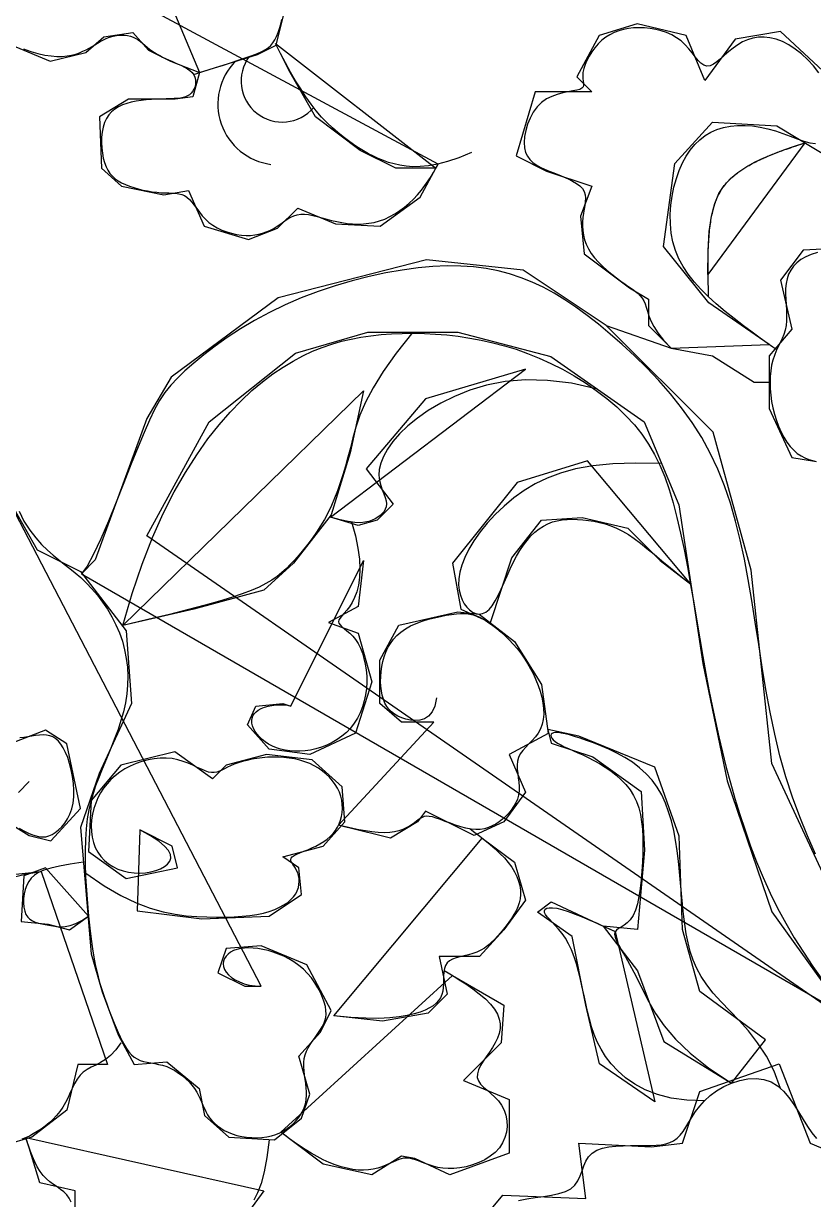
# Model space of a CAD drawing. Header units: metres. Extents: x -747 to 1683, y 3278 to 5498.
# Drawn here: x 374.3 to 532.4, y 4440.7 to 4676.1 of the extents above; entities that cross this region are included whole.
import ezdxf

# ---------------------------------------------------------------- set-up
doc = ezdxf.new("R2010")
doc.units = ezdxf.units.M
doc.layers.add('3', color=3, linetype='Continuous')

msp = doc.modelspace()

# ---------------------------------------------------------------- linework, layer by layer
at = {"layer": '3'}
for points in [[(380.3, 4735.71), (409.57, 4666.29), (421.17, 4669.86), (424.91, 4671.73), (426.97, 4680.11)], [(374.29, 4671.03), (375.78, 4670.51), (377.21, 4670.09), (378.57, 4669.78), (379.83, 4669.59), (380.99, 4669.5), (382.06, 4669.51), (383.04, 4669.6), (383.94, 4669.75), (384.77, 4669.97), (385.53, 4670.23), (386.22, 4670.52), (386.87, 4670.84), (387.47, 4671.17), (388.03, 4671.51), (388.58, 4671.84), (389.11, 4672.17), (389.64, 4672.49), (390.19, 4672.78), (390.76, 4673.05), (391.36, 4673.28), (391.99, 4673.48), (392.63, 4673.62), (393.28, 4673.73), (393.92, 4673.78), (394.56, 4673.77), (395.16, 4673.7), (395.74, 4673.57), (396.28, 4673.37), (396.78, 4673.11), (397.26, 4672.81), (397.72, 4672.46), (398.17, 4672.1), (398.62, 4671.72), (399.07, 4671.34), (399.53, 4670.97), (400.02, 4670.62), (400.52, 4670.28), (401.05, 4669.97), (401.6, 4669.66), (402.16, 4669.37), (402.75, 4669.08), (403.36, 4668.8), (403.99, 4668.52), (404.64, 4668.24), (405.3, 4667.95), (405.94, 4667.66), (406.55, 4667.35), (407.12, 4667.02), (407.62, 4666.66), (408.05, 4666.27), (408.38, 4665.84), (408.61, 4665.38), (408.73, 4664.89), (408.76, 4664.38), (408.71, 4663.88), (408.58, 4663.38), (408.39, 4662.92), (408.15, 4662.5), (407.86, 4662.13), (407.54, 4661.83), (407.17, 4661.59), (406.75, 4661.41), (406.28, 4661.27), (405.75, 4661.17), (405.14, 4661.1), (404.46, 4661.05), (403.7, 4661.02), (402.85, 4660.99), (401.92, 4660.96), (400.95, 4660.93), (399.93, 4660.88), (398.9, 4660.8), (397.87, 4660.69), (396.86, 4660.54), (395.89, 4660.35), (394.97, 4660.1), (394.11, 4659.78), (393.32, 4659.4), (392.6, 4658.95), (391.96, 4658.41), (391.39, 4657.79), (390.92, 4657.08), (390.54, 4656.26), (390.25, 4655.35), (390.06, 4654.36), (389.95, 4653.32), (389.92, 4652.25), (389.98, 4651.18), (390.1, 4650.14), (390.29, 4649.15), (390.54, 4648.24), (390.84, 4647.43), (391.21, 4646.71), (391.63, 4646.08), (392.12, 4645.52), (392.66, 4645.03), (393.28, 4644.6), (393.95, 4644.21), (394.7, 4643.86), (395.51, 4643.54), (396.38, 4643.25), (397.29, 4642.99), (398.21, 4642.76), (399.15, 4642.57), (400.07, 4642.42), (400.98, 4642.3), (401.84, 4642.23), (402.65, 4642.19), (403.4, 4642.17), (404.11, 4642.15), (404.77, 4642.11), (405.4, 4642.03), (405.98, 4641.89), (406.53, 4641.67), (407.04, 4641.33), (407.53, 4640.89), (408.01, 4640.34), (408.49, 4639.71), (408.98, 4639.03), (409.51, 4638.33), (410.09, 4637.62), (410.72, 4636.93), (411.43, 4636.28), (412.22, 4635.71), (413.09, 4635.2), (414.02, 4634.76), (414.98, 4634.4), (415.96, 4634.11), (416.95, 4633.89), (417.92, 4633.75), (418.86, 4633.68), (419.76, 4633.69), (420.61, 4633.77), (421.42, 4633.92), (422.18, 4634.12), (422.91, 4634.38), (423.6, 4634.68), (424.26, 4635.02), (424.89, 4635.39), (425.49, 4635.79), (426.07, 4636.2), (426.65, 4636.61), (427.23, 4636.99), (427.82, 4637.33), (428.44, 4637.61), (429.09, 4637.81), (429.79, 4637.92), (430.55, 4637.92), (431.35, 4637.83), (432.2, 4637.67), (433.09, 4637.45), (434.02, 4637.2), (434.99, 4636.94), (435.98, 4636.67), (437.01, 4636.43), (438.05, 4636.23), (439.1, 4636.08), (440.17, 4635.98), (441.25, 4635.95), (442.33, 4635.99), (443.41, 4636.1), (444.49, 4636.29), (445.56, 4636.58), (446.61, 4636.96), (447.64, 4637.44), (448.65, 4637.99), (449.63, 4638.63), (450.58, 4639.33), (451.49, 4640.11), (452.36, 4640.94), (453.18, 4641.82), (453.94, 4642.74), (454.65, 4643.68), (455.3, 4644.6), (455.87, 4645.48), (456.36, 4646.29), (456.77, 4646.99), (457.08, 4647.56), (457.3, 4647.96), (344.44, 4708.63)], [(408.33, 4665.91), (408.33, 4665.91), (409, 4666.11), (410.01, 4666.43), (411.29, 4666.82), (412.76, 4667.28), (414.33, 4667.78), (415.93, 4668.3), (417.48, 4668.8), (418.89, 4669.28), (420.11, 4669.7), (421.14, 4670.1), (422, 4670.47), (422.72, 4670.86), (423.32, 4671.26), (423.82, 4671.71), (424.25, 4672.22), (424.63, 4672.81), (424.98, 4673.5), (425.3, 4674.27), (425.58, 4675.1), (425.83, 4675.98), (426.03, 4676.88)], [(365.85, 4674.31), (379.68, 4668.52), (386.82, 4670.3), (390.39, 4673.42), (396.19, 4674.31), (399.31, 4670.75), (403.77, 4668.52), (409.57, 4666.29), (408.23, 4661.39), (404.66, 4660.94), (395.3, 4660.94), (389.5, 4657.38), (389.94, 4647.13), (393.96, 4643.56), (402.43, 4641.78), (407.34, 4642.67), (410.46, 4635.54), (419.38, 4632.87), (425.18, 4635.1), (429.2, 4639.11), (436.78, 4635.99), (445.7, 4635.54), (453.73, 4641.33), (456.86, 4647.13), (457.3, 4647.96)], [(537.13, 4663.92), (525.8, 4674.48), (516.74, 4672.97), (510.7, 4664.67), (506.92, 4673.72), (497.11, 4675.99), (489.55, 4673.72), (485.02, 4665.42), (488.04, 4662.41), (476.72, 4662.41), (472.94, 4649.58), (478.98, 4646.56), (488.04, 4643.55), (485.78, 4637.51), (486.53, 4629.97), (495.6, 4623.18), (499.37, 4620.91), (499.37, 4615.63), (503.9, 4611.11)], [(533.45, 4666.21), (532.41, 4667.59), (531.26, 4668.85), (530.04, 4669.99), (528.76, 4670.98), (527.47, 4671.81), (526.18, 4672.47), (524.92, 4672.94), (523.7, 4673.23), (522.52, 4673.36), (521.38, 4673.33), (520.28, 4673.15), (519.22, 4672.84), (518.21, 4672.4), (517.24, 4671.84), (516.32, 4671.18), (515.45, 4670.46), (514.62, 4669.73), (513.83, 4669.04), (513.08, 4668.43), (512.38, 4667.95), (511.71, 4667.64), (511.08, 4667.56), (510.48, 4667.74), (509.9, 4668.14), (509.32, 4668.71), (508.73, 4669.42), (508.11, 4670.2), (507.45, 4671.03), (506.72, 4671.84), (505.92, 4672.59), (505.02, 4673.25), (504.05, 4673.8), (503.02, 4674.26), (501.94, 4674.62), (500.83, 4674.89), (499.7, 4675.08), (498.58, 4675.2), (497.48, 4675.23), (496.42, 4675.2), (495.39, 4675.09), (494.39, 4674.9), (493.44, 4674.63), (492.53, 4674.29), (491.66, 4673.85), (490.84, 4673.33), (490.06, 4672.72), (489.33, 4672.01), (488.65, 4671.24), (488.04, 4670.41), (487.51, 4669.56), (487.06, 4668.7), (486.7, 4667.86), (486.43, 4667.05), (486.28, 4666.3), (486.24, 4665.64), (486.27, 4665.05), (486.34, 4664.53), (486.39, 4664.09), (486.39, 4663.71), (486.3, 4663.39), (486.07, 4663.12), (485.65, 4662.91), (485.03, 4662.74), (484.22, 4662.59), (483.28, 4662.42), (482.24, 4662.2), (481.15, 4661.91), (480.04, 4661.51), (478.97, 4660.98), (477.98, 4660.27), (477.09, 4659.38), (476.33, 4658.32), (475.69, 4657.16), (475.19, 4655.93), (474.82, 4654.68), (474.59, 4653.44), (474.51, 4652.28), (474.58, 4651.22), (474.79, 4650.3), (475.15, 4649.52), (475.63, 4648.85), (476.23, 4648.28), (476.93, 4647.78), (477.71, 4647.34), (478.57, 4646.95), (479.49, 4646.56), (480.45, 4646.19), (481.43, 4645.8), (482.4, 4645.41), (483.34, 4644.99), (484.21, 4644.56), (484.99, 4644.09), (485.65, 4643.59), (486.16, 4643.04), (486.5, 4642.46), (486.69, 4641.82), (486.76, 4641.15), (486.74, 4640.44), (486.65, 4639.69), (486.53, 4638.91), (486.4, 4638.1), (486.28, 4637.26), (486.21, 4636.4), (486.2, 4635.52), (486.26, 4634.63), (486.39, 4633.72), (486.62, 4632.81), (486.94, 4631.9), (487.37, 4630.99), (487.92, 4630.09), (488.59, 4629.2), (489.37, 4628.34), (490.22, 4627.49), (491.13, 4626.68), (492.06, 4625.92), (492.98, 4625.2), (493.88, 4624.53), (494.72, 4623.93), (495.48, 4623.4), (496.16, 4622.92), (496.76, 4622.46), (497.3, 4622.02), (497.76, 4621.57), (498.15, 4621.09), (498.48, 4620.57), (498.74, 4619.97), (498.96, 4619.29), (499.18, 4618.51), (499.46, 4617.61), (499.86, 4616.6), (500.44, 4615.45), (501.27, 4614.16), (502.41, 4612.72), (503.9, 4611.11), (523.54, 4611.86), (511.45, 4620.16), (502.39, 4631.48), (504.66, 4648.07), (512.21, 4656.37), (525.05, 4655.62), (536.38, 4648.83)], [(463.99, 4650.25), (463.99, 4650.25), (461.46, 4649.22), (459.19, 4648.45), (457.16, 4647.92), (455.34, 4647.59), (453.71, 4647.44), (452.23, 4647.43), (450.89, 4647.53), (449.64, 4647.72), (448.48, 4647.97), (447.38, 4648.28), (446.33, 4648.64), (445.32, 4649.05), (444.34, 4649.51), (443.36, 4650.03), (442.38, 4650.6), (441.39, 4651.21), (440.37, 4651.88), (439.34, 4652.6), (438.28, 4653.39), (437.21, 4654.25), (436.13, 4655.2), (435.06, 4656.23), (433.98, 4657.36), (432.92, 4658.6), (431.86, 4659.95), (430.82, 4661.41), (429.79, 4662.98), (428.77, 4664.63), (427.76, 4666.38), (426.75, 4668.21), (425.74, 4670.11), (424.74, 4672.08), (456.86, 4647.13), (448.83, 4647.13), (441.69, 4650.69), (432.77, 4657.38), (427.41, 4666.74), (424.74, 4672.08)], [(525.08, 4610.8), (525.08, 4610.8), (524.3, 4611.34), (523.17, 4612.12), (521.76, 4613.12), (520.14, 4614.3), (518.38, 4615.61), (516.55, 4617.02), (514.72, 4618.48), (512.96, 4619.97), (511.34, 4621.45), (509.86, 4622.92), (508.52, 4624.4), (507.35, 4625.91), (506.33, 4627.44), (505.48, 4629.02), (504.79, 4630.65), (504.28, 4632.36), (503.94, 4634.14), (503.77, 4635.98), (503.75, 4637.84), (503.87, 4639.71), (504.12, 4641.56), (504.49, 4643.35), (504.97, 4645.07), (505.54, 4646.69), (506.19, 4648.18), (506.93, 4649.54), (507.75, 4650.77), (508.65, 4651.86), (509.64, 4652.82), (510.71, 4653.64), (511.86, 4654.32), (513.09, 4654.86), (514.4, 4655.26), (515.79, 4655.53), (517.23, 4655.67), (518.71, 4655.68), (520.22, 4655.58), (521.75, 4655.36), (523.28, 4655.04), (524.8, 4654.61), (526.29, 4654.1), (527.75, 4653.55), (529.14, 4653.02), (530.46, 4652.55), (531.68, 4652.21), (532.8, 4652.05)], [(511.42, 4621.38), (511.42, 4621.38), (511.37, 4622.96), (511.34, 4624.36), (511.32, 4625.61), (511.31, 4626.7), (511.31, 4627.68), (511.31, 4628.55), (511.33, 4629.33), (511.34, 4630.04), (511.36, 4630.7), (511.38, 4631.31), (511.41, 4631.89), (511.44, 4632.42), (511.47, 4632.93), (511.51, 4633.41), (511.54, 4633.87), (511.59, 4634.31), (511.63, 4634.74), (511.68, 4635.16), (511.73, 4635.57), (511.78, 4635.97), (511.84, 4636.36), (511.9, 4636.73), (511.96, 4637.1), (512.03, 4637.46), (512.1, 4637.8), (512.17, 4638.14), (512.25, 4638.47), (512.33, 4638.79), (512.41, 4639.1), (512.5, 4639.4), (512.59, 4639.69), (512.68, 4639.98), (512.78, 4640.26), (512.88, 4640.53), (512.98, 4640.79), (513.08, 4641.05), (513.19, 4641.3), (513.3, 4641.54), (513.41, 4641.77), (513.53, 4642), (513.65, 4642.23), (513.78, 4642.45), (513.9, 4642.66), (514.03, 4642.87), (514.17, 4643.07), (514.3, 4643.27), (514.44, 4643.46), (514.58, 4643.65), (514.73, 4643.83), (514.88, 4644.01), (515.03, 4644.19), (515.18, 4644.37), (515.34, 4644.54), (515.5, 4644.7), (515.66, 4644.87), (515.83, 4645.03), (516, 4645.19), (516.17, 4645.35), (516.35, 4645.5), (516.52, 4645.65), (516.7, 4645.8), (516.89, 4645.95), (517.07, 4646.1), (517.26, 4646.24), (517.46, 4646.38), (517.65, 4646.52), (517.85, 4646.66), (518.05, 4646.8), (518.25, 4646.93), (518.45, 4647.06), (518.66, 4647.2), (518.87, 4647.33), (519.08, 4647.45), (519.29, 4647.58), (519.51, 4647.7), (519.73, 4647.83), (519.95, 4647.95), (520.17, 4648.07), (520.39, 4648.19), (520.62, 4648.3), (520.85, 4648.42), (521.08, 4648.53), (521.31, 4648.65), (521.54, 4648.76), (521.78, 4648.87), (522.01, 4648.98), (522.25, 4649.09), (522.49, 4649.19), (522.73, 4649.3), (522.98, 4649.4), (523.22, 4649.51), (523.47, 4649.61), (523.71, 4649.71), (523.96, 4649.81), (524.21, 4649.91), (524.46, 4650.01), (524.71, 4650.11), (524.97, 4650.21), (525.23, 4650.31), (525.5, 4650.41), (525.77, 4650.51), (526.06, 4650.62), (526.36, 4650.73), (526.68, 4650.84), (527.01, 4650.96), (527.38, 4651.09), (527.78, 4651.23), (528.22, 4651.38), (528.73, 4651.55), (529.31, 4651.75), (529.97, 4651.97), (530.71, 4652.22), (511.28, 4625.86), (511.31, 4630.57), (511.55, 4634.44), (512, 4637.56), (512.65, 4640.06), (513.5, 4642.07), (514.55, 4643.69), (515.8, 4645.06), (517.24, 4646.26), (518.84, 4647.34), (520.6, 4648.32), (522.48, 4649.21), (524.45, 4650.02), (526.5, 4650.78), (528.59, 4651.51), (530.71, 4652.22)], [(544.68, 4631.48), (530.33, 4630.72), (525.8, 4624.69), (528.07, 4614.88), (523.54, 4609.6), (523.54, 4599.04), (528.07, 4589.23), (532.6, 4588.48)], [(533.22, 4630.23), (531.97, 4629.84), (530.87, 4629.38), (529.91, 4628.83), (529.09, 4628.21), (528.41, 4627.52), (527.86, 4626.75), (527.44, 4625.92), (527.13, 4625.02), (526.94, 4624.06), (526.84, 4623.04), (526.83, 4621.98), (526.87, 4620.9), (526.94, 4619.8), (527, 4618.71), (527.04, 4617.64), (527.03, 4616.61), (526.94, 4615.63), (526.74, 4614.72), (526.47, 4613.86), (526.13, 4613.04), (525.76, 4612.22), (525.36, 4611.4), (524.97, 4610.56), (524.61, 4609.67), (524.29, 4608.72), (524.04, 4607.69), (523.87, 4606.59), (523.76, 4605.43), (523.73, 4604.22), (523.76, 4602.98), (523.87, 4601.72), (524.04, 4600.44), (524.29, 4599.16), (524.61, 4597.9), (524.99, 4596.66), (525.44, 4595.47), (525.94, 4594.33), (526.5, 4593.27), (527.11, 4592.29), (527.76, 4591.42), (528.45, 4590.68), (529.17, 4590.06), (529.92, 4589.56), (530.68, 4589.16), (531.45, 4588.85), (532.22, 4588.62), (532.97, 4588.44)], [(537.91, 4498.32), (524.09, 4528), (519.95, 4566.66), (512.35, 4594.27), (490.93, 4615.67), (474.34, 4626.71), (455, 4628.78), (425.29, 4621.19), (403.87, 4605.31), (399.03, 4597.03), (388.67, 4568.73), (385.9, 4565.97)], [(532.81, 4509.87), (531.2, 4513.52), (529.67, 4517.31), (528.23, 4521.24), (526.9, 4525.3), (525.7, 4529.5), (524.65, 4533.83), (523.73, 4538.27), (522.9, 4542.77), (522.15, 4547.29), (521.45, 4551.79), (520.77, 4556.24), (520.08, 4560.6), (519.37, 4564.82), (518.61, 4568.87), (517.77, 4572.77), (516.83, 4576.51), (515.79, 4580.1), (514.6, 4583.57), (513.27, 4586.9), (511.75, 4590.12), (510.04, 4593.23), (508.13, 4596.25), (506.03, 4599.15), (503.79, 4601.95), (501.45, 4604.62), (499.03, 4607.17), (496.59, 4609.57), (494.14, 4611.83), (491.73, 4613.94), (489.39, 4615.89), (487.11, 4617.68), (484.88, 4619.31), (482.68, 4620.79), (480.49, 4622.11), (478.31, 4623.29), (476.11, 4624.32), (473.88, 4625.21), (471.61, 4625.96), (469.29, 4626.57), (466.89, 4627.04), (464.4, 4627.36), (461.81, 4627.53), (459.1, 4627.56), (456.26, 4627.44), (453.27, 4627.17), (450.13, 4626.75), (446.86, 4626.18), (443.51, 4625.47), (440.1, 4624.61), (436.67, 4623.61), (433.27, 4622.48), (429.92, 4621.21), (426.67, 4619.81), (423.54, 4618.28), (420.56, 4616.66), (417.74, 4614.96), (415.1, 4613.24), (412.65, 4611.5), (410.41, 4609.79), (408.4, 4608.14), (406.63, 4606.58), (405.11, 4605.11), (403.8, 4603.69), (402.63, 4602.22), (401.57, 4600.62), (400.55, 4598.81), (399.53, 4596.72), (398.45, 4594.25), (397.25, 4591.34), (395.9, 4587.93), (394.43, 4584.19), (392.89, 4580.32), (391.34, 4576.52), (389.81, 4572.98), (388.36, 4569.91), (387.04, 4567.5), (385.9, 4565.97), (584.2, 4451.39)], [(490.93, 4615.67), (503.9, 4611.11), (512.21, 4609.6), (520.52, 4604.32), (523.73, 4604.32)], [(452.23, 4614.29), (452.23, 4614.29), (448.92, 4610.14), (446.31, 4606.46), (444.29, 4603.19), (442.77, 4600.28), (441.66, 4597.68), (440.84, 4595.33), (440.23, 4593.19), (439.73, 4591.19), (439.24, 4589.3), (438.75, 4587.5), (438.24, 4585.79), (437.72, 4584.15), (437.17, 4582.57), (436.58, 4581.07), (435.95, 4579.61), (435.27, 4578.21), (434.54, 4576.85), (433.75, 4575.53), (432.93, 4574.27), (432.08, 4573.05), (431.21, 4571.89), (430.34, 4570.79), (429.47, 4569.75), (428.62, 4568.77), (427.78, 4567.86), (426.94, 4567.01), (426.05, 4566.21), (425.1, 4565.44), (424.04, 4564.71), (422.84, 4564), (421.47, 4563.31), (419.89, 4562.62), (418.08, 4561.92), (415.97, 4561.21), (413.52, 4560.46), (410.67, 4559.65), (407.37, 4558.78), (403.56, 4557.83), (399.19, 4556.78), (394.19, 4555.61), (442.38, 4602.56), (439.68, 4590.16), (435.9, 4577.76), (428.35, 4568.05), (422.41, 4562.66), (408.38, 4558.89), (394.19, 4555.61)], [(394.19, 4555.61), (394.19, 4555.61), (396.07, 4562.04), (398.06, 4567.89), (400.13, 4573.21), (402.28, 4578.01), (404.49, 4582.35), (406.73, 4586.26), (408.98, 4589.78), (411.24, 4592.95), (413.47, 4595.79), (415.68, 4598.33), (417.87, 4600.6), (420.02, 4602.62), (422.14, 4604.4), (424.23, 4605.96), (426.27, 4607.33), (428.28, 4608.53), (430.25, 4609.58), (432.18, 4610.49), (434.1, 4611.27), (436.01, 4611.93), (437.93, 4612.48), (439.86, 4612.93), (441.82, 4613.3), (443.83, 4613.6), (445.88, 4613.82), (447.99, 4613.98), (450.13, 4614.07), (452.32, 4614.1), (454.54, 4614.05), (456.78, 4613.94), (459.05, 4613.75), (461.33, 4613.48), (463.63, 4613.14), (465.93, 4612.72), (468.24, 4612.2), (470.56, 4611.6), (472.88, 4610.89), (475.21, 4610.07), (477.54, 4609.13), (479.87, 4608.07), (482.2, 4606.89), (484.51, 4605.58), (486.76, 4604.17), (488.95, 4602.65), (491.05, 4601.04), (493.04, 4599.35), (494.88, 4597.59), (496.57, 4595.76), (498.08, 4593.88), (499.42, 4591.92), (500.62, 4589.85), (501.69, 4587.67), (502.66, 4585.34), (503.53, 4582.84), (504.34, 4580.15), (505.09, 4577.24), (505.81, 4574.11), (506.5, 4570.79), (507.17, 4567.32), (507.81, 4563.75), (508.44, 4560.13), (509.06, 4556.5), (509.67, 4552.91), (510.27, 4549.4), (510.88, 4546.01), (511.49, 4542.73), (512.12, 4539.53), (512.78, 4536.4), (513.47, 4533.31), (514.19, 4530.25), (514.97, 4527.18), (515.8, 4524.09), (516.7, 4520.97), (517.67, 4517.81), (518.71, 4514.64), (519.83, 4511.47), (521.04, 4508.3), (522.34, 4505.17), (523.74, 4502.06), (525.24, 4499.01), (526.85, 4496.03), (528.56, 4493.1), (530.38, 4490.22), (532.28, 4487.38), (534.28, 4484.58)], [(599.41, 4434.82), (399.03, 4573.56), (411.47, 4596.34), (428.74, 4610.14), (443.25, 4614.29), (461.22, 4614.29), (479.87, 4609.45), (498.53, 4596.34), (505.44, 4579.77), (510.27, 4548.02), (515.11, 4524.55), (524.09, 4498.32), (539.98, 4476.24)], [(489.2, 4602.9), (489.2, 4602.9), (483.99, 4604.08), (479.18, 4604.67), (474.76, 4604.76), (470.7, 4604.42), (467, 4603.71), (463.62, 4602.7), (460.57, 4601.47), (457.81, 4600.09), (455.33, 4598.62), (453.14, 4597.1), (451.23, 4595.54), (449.59, 4593.97), (448.23, 4592.42), (447.15, 4590.91), (446.34, 4589.46), (445.8, 4588.09), (445.52, 4586.83), (445.46, 4585.68), (445.57, 4584.62), (445.8, 4583.65), (446.09, 4582.76), (446.41, 4581.95), (446.68, 4581.22), (446.88, 4580.55), (446.95, 4579.93), (446.89, 4579.38), (446.73, 4578.87), (446.47, 4578.41), (446.12, 4577.99), (445.69, 4577.61), (445.21, 4577.27), (444.67, 4576.95), (444.09, 4576.66), (443.43, 4576.43), (442.66, 4576.26), (441.74, 4576.18), (440.62, 4576.23), (439.28, 4576.41), (437.67, 4576.76), (435.76, 4577.29), (474.76, 4606.88), (454.79, 4600.94), (442.92, 4586.93), (448.32, 4579.92), (445.08, 4576.68), (441.3, 4575.6), (435.76, 4577.29)], [(501.98, 4588.06), (501.98, 4588.06), (496.78, 4588.12), (492.24, 4587.94), (488.27, 4587.54), (484.81, 4586.93), (481.78, 4586.12), (479.1, 4585.12), (476.69, 4583.95), (474.49, 4582.61), (472.43, 4581.13), (470.51, 4579.52), (468.74, 4577.83), (467.14, 4576.09), (465.71, 4574.32), (464.47, 4572.57), (463.44, 4570.86), (462.62, 4569.22), (462.02, 4567.69), (461.63, 4566.27), (461.43, 4564.96), (461.39, 4563.75), (461.51, 4562.65), (461.75, 4561.65), (462.09, 4560.76), (462.53, 4559.97), (463.03, 4559.28), (463.59, 4558.71), (464.2, 4558.28), (464.83, 4558), (465.49, 4557.9), (466.16, 4557.98), (466.83, 4558.28), (467.48, 4558.8), (468.11, 4559.55), (468.72, 4560.51), (469.31, 4561.63), (469.91, 4562.88), (470.5, 4564.2), (471.09, 4565.56), (471.71, 4566.92), (472.33, 4568.23), (472.99, 4569.47), (473.67, 4570.62), (474.38, 4571.68), (475.11, 4572.65), (475.88, 4573.52), (476.67, 4574.29), (477.5, 4574.95), (478.36, 4575.51), (479.25, 4575.97), (480.18, 4576.32), (481.13, 4576.57), (482.12, 4576.75), (483.12, 4576.85), (484.15, 4576.88), (485.21, 4576.85), (486.28, 4576.77), (487.37, 4576.65), (488.47, 4576.47), (489.59, 4576.24), (490.72, 4575.93), (491.86, 4575.54), (493.02, 4575.07), (494.19, 4574.49), (495.36, 4573.81), (496.55, 4573), (497.78, 4572.08), (499.09, 4571.04), (500.5, 4569.87), (502.05, 4568.58), (503.77, 4567.15), (505.69, 4565.59), (507.86, 4563.9), (487.18, 4588.54), (473.14, 4584.23), (460.19, 4568.05), (461.81, 4558.89), (467.75, 4556.19), (472.06, 4569.13), (478, 4576.68), (486.1, 4577.22), (495.27, 4575.06), (501.75, 4568.59), (507.86, 4563.9)], [(373.43, 4578.52), (374.42, 4576.47), (375.56, 4574.68), (376.76, 4573.13), (377.94, 4571.8), (379.1, 4570.66), (380.24, 4569.65), (381.36, 4568.73), (382.48, 4567.87), (383.58, 4567.02), (384.69, 4566.14), (385.8, 4565.18), (386.91, 4564.11), (388.02, 4562.93), (389.1, 4561.66), (390.14, 4560.29), (391.12, 4558.85), (392.02, 4557.33), (392.83, 4555.75), (393.53, 4554.13), (394.11, 4552.45), (394.56, 4550.75), (394.89, 4549.01), (395.1, 4547.25), (395.18, 4545.47), (395.14, 4543.69), (394.98, 4541.9), (394.7, 4540.11), (394.31, 4538.33), (393.82, 4536.56), (393.25, 4534.81), (392.62, 4533.09), (391.96, 4531.39), (391.28, 4529.73), (390.59, 4528.11), (389.94, 4526.54), (389.32, 4525.01), (388.75, 4523.49), (388.23, 4521.96), (387.78, 4520.37), (387.39, 4518.69), (387.08, 4516.9), (386.84, 4514.94), (386.7, 4512.79), (386.64, 4510.43), (386.67, 4507.9), (386.76, 4505.28), (386.91, 4502.61), (387.11, 4499.97), (387.34, 4497.42), (387.6, 4495.02), (387.87, 4492.84), (388.14, 4490.92), (388.41, 4489.23), (388.69, 4487.76), (388.97, 4486.45), (389.26, 4485.27), (389.56, 4484.18), (389.88, 4483.15), (390.21, 4482.15), (390.55, 4481.13), (390.91, 4480.1), (391.28, 4479.07), (391.67, 4478.05), (392.06, 4477.03), (392.46, 4476.04), (392.86, 4475.08), (393.26, 4474.15), (393.67, 4473.26), (394.08, 4472.42), (394.51, 4471.64), (394.95, 4470.92), (395.42, 4470.28), (395.92, 4469.71), (396.46, 4469.23), (397.04, 4468.85), (397.67, 4468.55), (398.35, 4468.34), (399.06, 4468.18), (399.81, 4468.05), (400.58, 4467.92), (401.37, 4467.77), (402.17, 4467.58), (402.98, 4467.32), (403.79, 4466.97), (404.58, 4466.54), (405.36, 4466.04), (406.11, 4465.49), (406.81, 4464.88), (407.46, 4464.25), (408.04, 4463.59), (408.56, 4462.91), (408.99, 4462.24), (409.36, 4461.57), (409.67, 4460.9), (409.96, 4460.24), (410.24, 4459.59), (410.52, 4458.95), (410.82, 4458.32), (411.17, 4457.7), (411.57, 4457.1), (412.03, 4456.53), (412.55, 4455.98), (413.13, 4455.47), (413.78, 4454.99), (414.49, 4454.56), (415.27, 4454.17), (416.11, 4453.84), (417.02, 4453.56), (417.98, 4453.35), (418.98, 4453.2), (419.99, 4453.12), (421.01, 4453.1), (422.02, 4453.16), (423, 4453.28), (423.94, 4453.48), (424.82, 4453.75), (425.64, 4454.09), (426.41, 4454.49), (427.11, 4454.94), (427.76, 4455.43), (428.34, 4455.96), (428.87, 4456.51), (429.34, 4457.07), (429.75, 4457.65), (430.1, 4458.24), (430.39, 4458.85), (430.62, 4459.48), (430.79, 4460.13), (430.9, 4460.81), (430.96, 4461.53), (430.96, 4462.29), (430.9, 4463.08), (430.8, 4463.91), (430.68, 4464.75), (430.56, 4465.61), (430.47, 4466.47), (430.41, 4467.31), (430.42, 4468.14), (430.51, 4468.94), (430.69, 4469.69), (430.96, 4470.41), (431.29, 4471.09), (431.68, 4471.74), (432.09, 4472.37), (432.53, 4472.98), (432.97, 4473.57), (433.38, 4474.15), (433.77, 4474.72), (434.11, 4475.29), (434.4, 4475.88), (434.63, 4476.48), (434.79, 4477.13), (434.86, 4477.81), (434.85, 4478.55), (434.73, 4479.36), (434.51, 4480.24), (434.18, 4481.17), (433.76, 4482.14), (433.24, 4483.12), (432.63, 4484.1), (431.94, 4485.06), (431.17, 4485.97), (430.33, 4486.82), (429.42, 4487.58), (428.45, 4488.27), (427.45, 4488.87), (426.41, 4489.4), (425.36, 4489.85), (424.3, 4490.23), (423.26, 4490.54), (422.23, 4490.77), (421.24, 4490.94), (420.28, 4491.04), (419.37, 4491.08), (418.52, 4491.04), (417.72, 4490.94), (416.99, 4490.77), (416.33, 4490.54), (415.75, 4490.23), (415.26, 4489.86), (414.85, 4489.44), (414.55, 4488.96), (414.36, 4488.45), (414.28, 4487.91), (414.34, 4487.36), (414.52, 4486.79), (414.85, 4486.23), (415.33, 4485.69), (415.95, 4485.17), (416.69, 4484.69), (417.55, 4484.26), (418.51, 4483.91), (419.56, 4483.64), (420.68, 4483.46), (421.87, 4483.4), (370.06, 4583.15), (377.07, 4570.75), (385.71, 4566.44), (394.88, 4554.57), (395.96, 4540.02), (389.49, 4526), (385.71, 4515.21), (387.87, 4489.87), (390.03, 4482.32), (393.26, 4473.7), (396.5, 4467.77), (402.98, 4468.31), (409.46, 4462.91), (410.54, 4457.52), (415.39, 4453.21), (424.57, 4452.67), (429.97, 4456.98), (431.59, 4461.84), (429.43, 4469.38), (433.74, 4474.24), (435.9, 4478.55), (431.05, 4487.72), (421.87, 4491.49), (414.85, 4490.95), (413.23, 4486.1), (418.63, 4483.4), (421.87, 4483.4)], [(439.95, 4576.32), (439.95, 4576.32), (440.73, 4573.57), (441.25, 4571.09), (441.55, 4568.88), (441.65, 4566.91), (441.58, 4565.18), (441.35, 4563.65), (441.01, 4562.33), (440.58, 4561.18), (440.08, 4560.2), (439.54, 4559.36), (439, 4558.65), (438.49, 4558.05), (438.03, 4557.54), (437.67, 4557.1), (437.43, 4556.72), (437.34, 4556.37), (437.43, 4556.04), (437.67, 4555.71), (438.04, 4555.36), (438.51, 4554.98), (439.05, 4554.55), (439.62, 4554.05), (440.2, 4553.46), (440.76, 4552.78), (441.27, 4551.98), (441.73, 4551.08), (442.13, 4550.08), (442.46, 4549.01), (442.72, 4547.88), (442.9, 4546.7), (443, 4545.48), (443.01, 4544.24), (442.93, 4542.99), (442.76, 4541.75), (442.49, 4540.52), (442.13, 4539.32), (441.68, 4538.16), (441.14, 4537.06), (440.5, 4536.03), (439.77, 4535.07), (438.95, 4534.21), (438.05, 4533.44), (437.09, 4532.76), (436.07, 4532.17), (435.02, 4531.66), (433.94, 4531.25), (432.85, 4530.92), (431.76, 4530.67), (430.69, 4530.51), (429.65, 4530.43), (428.63, 4530.43), (427.64, 4530.5), (426.69, 4530.65), (425.78, 4530.86), (424.92, 4531.14), (424.12, 4531.48), (423.37, 4531.88), (422.69, 4532.33), (422.08, 4532.81), (421.53, 4533.33), (421.07, 4533.87), (420.68, 4534.42), (420.38, 4534.98), (420.16, 4535.52), (420.04, 4536.05), (420.01, 4536.56), (420.08, 4537.05), (420.24, 4537.51), (420.5, 4537.93), (420.86, 4538.32), (421.31, 4538.67), (421.87, 4538.98), (422.52, 4539.25), (423.25, 4539.46), (424.03, 4539.62), (424.84, 4539.72), (425.64, 4539.76), (426.42, 4539.74), (427.15, 4539.64), (427.81, 4539.48), (442.38, 4568.59), (441.3, 4559.43), (435.36, 4556.19), (441.3, 4554.04), (444, 4544.33), (440.76, 4534.09), (431.59, 4529.77), (423.49, 4530.85), (419.17, 4535.7), (420.79, 4539.48), (426.19, 4540.02), (427.81, 4539.48)], [(456.95, 4541.1), (456.95, 4541.1), (456.63, 4539.49), (456.1, 4538.3), (455.4, 4537.46), (454.57, 4536.93), (453.66, 4536.65), (452.7, 4536.58), (451.75, 4536.67), (450.84, 4536.87), (450, 4537.14), (449.25, 4537.46), (448.57, 4537.85), (447.98, 4538.31), (447.46, 4538.83), (447.02, 4539.42), (446.64, 4540.09), (446.34, 4540.83), (446.1, 4541.64), (445.93, 4542.51), (445.83, 4543.44), (445.79, 4544.4), (445.81, 4545.39), (445.89, 4546.39), (446.04, 4547.39), (446.25, 4548.37), (446.51, 4549.34), (446.85, 4550.27), (447.26, 4551.17), (447.75, 4552.03), (448.34, 4552.84), (449.03, 4553.59), (449.83, 4554.29), (450.75, 4554.93), (451.78, 4555.51), (452.91, 4556.02), (454.11, 4556.46), (455.34, 4556.85), (456.58, 4557.17), (457.78, 4557.44), (458.93, 4557.66), (459.99, 4557.82), (460.94, 4557.94), (461.8, 4558), (462.57, 4558.01), (463.28, 4557.95), (463.96, 4557.83), (464.62, 4557.65), (465.28, 4557.39), (465.97, 4557.06), (466.7, 4556.65), (467.47, 4556.17), (468.26, 4555.61), (469.07, 4554.99), (469.89, 4554.3), (470.71, 4553.55), (471.52, 4552.75), (472.32, 4551.89), (473.09, 4550.99), (473.82, 4550.04), (474.52, 4549.04), (475.18, 4548.01), (475.8, 4546.95), (476.36, 4545.86), (476.87, 4544.74), (477.32, 4543.59), (477.71, 4542.43), (478.02, 4541.27), (478.25, 4540.11), (478.39, 4538.97), (478.42, 4537.87), (478.34, 4536.82), (478.14, 4535.83), (477.8, 4534.91), (477.33, 4534.07), (476.76, 4533.31), (476.12, 4532.6), (475.46, 4531.92), (474.82, 4531.26), (474.23, 4530.6), (473.73, 4529.93), (473.36, 4529.21), (473.16, 4528.46), (473.09, 4527.65), (473.12, 4526.82), (473.22, 4525.96), (473.34, 4525.09), (473.45, 4524.22), (473.52, 4523.35), (473.5, 4522.49), (473.38, 4521.66), (473.15, 4520.86), (472.82, 4520.09), (472.41, 4519.36), (471.93, 4518.66), (471.39, 4518.01), (470.8, 4517.4), (470.18, 4516.83), (469.52, 4516.32), (468.84, 4515.87), (468.12, 4515.48), (467.36, 4515.17), (466.57, 4514.94), (465.72, 4514.81), (464.83, 4514.78), (463.88, 4514.86), (462.87, 4515.04), (461.84, 4515.32), (460.78, 4515.66), (459.74, 4516.03), (458.73, 4516.41), (457.78, 4516.76), (456.91, 4517.06), (456.14, 4517.28), (455.49, 4517.4), (454.95, 4517.42), (454.48, 4517.35), (454.07, 4517.2), (453.7, 4517), (453.33, 4516.74), (452.96, 4516.44), (452.54, 4516.11), (452.08, 4515.77), (451.54, 4515.43), (450.93, 4515.09), (450.24, 4514.79), (449.46, 4514.53), (448.59, 4514.32), (447.61, 4514.18), (446.52, 4514.14), (445.32, 4514.18), (444.05, 4514.31), (442.75, 4514.5), (441.46, 4514.73), (440.24, 4514.98), (439.12, 4515.23), (438.15, 4515.46), (437.38, 4515.65), (456.41, 4536.24), (449.94, 4536.24), (445.62, 4540.02), (445.62, 4548.64), (449.4, 4555.65), (461.27, 4558.35), (465.49, 4557.9), (472.6, 4552.42), (478, 4543.79), (479.32, 4533.97), (471.52, 4529.77), (474.76, 4522.22), (470.45, 4516.29), (464.51, 4513.6), (454.79, 4518.45), (453.17, 4516.29), (447.78, 4513.06), (439.14, 4515.21), (437.38, 4515.65)], [(368.44, 4517.91), (375.45, 4513.6), (379.77, 4512.52), (385.71, 4518.99), (383.01, 4531.93), (378.69, 4534.63), (371.68, 4531.93)], [(373.47, 4515.02), (374.42, 4514.5), (375.3, 4514.07), (376.1, 4513.73), (376.83, 4513.48), (377.52, 4513.33), (378.16, 4513.28), (378.79, 4513.33), (379.41, 4513.5), (380.04, 4513.78), (380.69, 4514.17), (381.35, 4514.68), (381.99, 4515.31), (382.59, 4516.05), (383.14, 4516.89), (383.62, 4517.85), (384, 4518.91), (384.27, 4520.07), (384.41, 4521.33), (384.42, 4522.65), (384.33, 4524.01), (384.15, 4525.38), (383.88, 4526.72), (383.55, 4527.99), (383.16, 4529.17), (382.74, 4530.22), (382.29, 4531.12), (381.81, 4531.87), (381.3, 4532.48), (380.76, 4532.95), (380.19, 4533.3), (379.58, 4533.55), (378.93, 4533.68), (378.24, 4533.73), (377.51, 4533.69), (376.75, 4533.59), (375.97, 4533.46), (375.17, 4533.32), (374.37, 4533.2), (373.57, 4533.12)], [(525.83, 4462.95), (525.83, 4462.95), (524.53, 4466.38), (522.98, 4469.4), (521.24, 4472.07), (519.4, 4474.45), (517.51, 4476.57), (515.66, 4478.5), (513.92, 4480.3), (512.36, 4482.01), (511.04, 4483.67), (509.94, 4485.33), (509.04, 4486.98), (508.32, 4488.65), (507.75, 4490.35), (507.3, 4492.1), (506.94, 4493.91), (506.66, 4495.81), (506.42, 4497.8), (506.21, 4499.86), (506.02, 4501.97), (505.82, 4504.12), (505.62, 4506.28), (505.4, 4508.43), (505.13, 4510.54), (504.82, 4512.61), (504.44, 4514.6), (503.98, 4516.5), (503.43, 4518.32), (502.79, 4520.05), (502.03, 4521.69), (501.14, 4523.22), (500.12, 4524.64), (498.94, 4525.95), (497.62, 4527.14), (496.17, 4528.22), (494.63, 4529.19), (493.04, 4530.06), (491.45, 4530.84), (489.88, 4531.52), (488.37, 4532.11), (486.97, 4532.62), (485.7, 4533.06), (484.57, 4533.42), (483.56, 4533.71), (482.69, 4533.93), (481.94, 4534.08), (481.32, 4534.16), (480.8, 4534.17), (480.4, 4534.12), (480.11, 4534), (479.93, 4533.83), (479.86, 4533.61), (479.9, 4533.34), (480.05, 4533.05), (480.32, 4532.73), (480.71, 4532.39), (481.21, 4532.05), (481.83, 4531.7), (482.55, 4531.35), (483.37, 4530.98), (484.28, 4530.58), (485.25, 4530.15), (486.28, 4529.69), (487.35, 4529.17), (488.46, 4528.6), (489.59, 4527.96), (490.73, 4527.26), (491.84, 4526.49), (492.91, 4525.65), (493.93, 4524.74), (494.86, 4523.76), (495.7, 4522.71), (496.41, 4521.58), (496.99, 4520.38), (497.44, 4519.1), (497.78, 4517.75), (498.02, 4516.33), (498.18, 4514.84), (498.26, 4513.28), (498.28, 4511.65), (498.25, 4509.96), (498.19, 4508.21), (498.09, 4506.43), (497.95, 4504.67), (497.75, 4502.97), (497.49, 4501.37), (497.17, 4499.9), (496.77, 4498.61), (496.3, 4497.54), (495.74, 4496.71), (495.14, 4496.09), (494.52, 4495.62), (493.93, 4495.26), (493.41, 4494.96), (492.99, 4494.66), (492.71, 4494.31), (492.61, 4493.85), (492.71, 4493.26), (493.01, 4492.51), (493.47, 4491.6), (494.07, 4490.52), (494.79, 4489.27), (495.59, 4487.85), (496.47, 4486.24), (497.38, 4484.45), (498.33, 4482.47), (499.43, 4480.31), (500.79, 4477.97), (502.55, 4475.47), (504.82, 4472.82), (507.74, 4470.02), (511.43, 4467.08), (516.03, 4464.02), (522.78, 4472.69), (509.65, 4482.35), (506.2, 4494.77), (505.51, 4513.41), (500.67, 4527.22), (485.47, 4533.43), (479.25, 4534.81), (479.94, 4532.05), (488.23, 4529.29), (497.91, 4522.38), (498.6, 4510.65), (497.22, 4494.77), (490.31, 4495.46), (497.22, 4486.49), (502.47, 4472.35), (516.03, 4464.02)], [(386.79, 4506.05), (386.79, 4506.05), (390.46, 4503.52), (393.81, 4501.55), (396.88, 4500.07), (399.69, 4499), (402.27, 4498.27), (404.66, 4497.8), (406.9, 4497.53), (409.01, 4497.38), (411.02, 4497.28), (412.93, 4497.24), (414.75, 4497.24), (416.47, 4497.29), (418.09, 4497.4), (419.61, 4497.56), (421.02, 4497.78), (422.32, 4498.05), (423.51, 4498.38), (424.6, 4498.77), (425.57, 4499.2), (426.44, 4499.68), (427.19, 4500.19), (427.84, 4500.74), (428.37, 4501.32), (428.8, 4501.92), (429.11, 4502.53), (429.33, 4503.15), (429.45, 4503.77), (429.49, 4504.39), (429.46, 4504.98), (429.35, 4505.55), (429.19, 4506.09), (428.98, 4506.59), (428.72, 4507.04), (428.46, 4507.44), (428.2, 4507.8), (427.99, 4508.14), (427.84, 4508.45), (427.79, 4508.74), (427.86, 4509.01), (428.08, 4509.28), (428.46, 4509.55), (429, 4509.83), (429.65, 4510.12), (430.39, 4510.42), (431.19, 4510.74), (432.02, 4511.09), (432.85, 4511.47), (433.65, 4511.89), (434.4, 4512.35), (435.08, 4512.85), (435.71, 4513.39), (436.26, 4513.97), (436.75, 4514.58), (437.17, 4515.24), (437.52, 4515.93), (437.79, 4516.65), (437.99, 4517.41), (438.11, 4518.19), (438.15, 4519), (438.12, 4519.81), (438, 4520.63), (437.8, 4521.44), (437.53, 4522.25), (437.16, 4523.03), (436.72, 4523.79), (436.19, 4524.53), (435.59, 4525.22), (434.91, 4525.87), (434.17, 4526.48), (433.37, 4527.04), (432.5, 4527.54), (431.59, 4527.98), (430.62, 4528.35), (429.61, 4528.65), (428.56, 4528.89), (427.49, 4529.08), (426.41, 4529.2), (425.31, 4529.26), (424.22, 4529.28), (423.13, 4529.23), (422.06, 4529.14), (421.02, 4529), (420, 4528.83), (419.04, 4528.62), (418.12, 4528.37), (417.26, 4528.11), (416.47, 4527.82), (415.75, 4527.53), (415.12, 4527.22), (414.55, 4526.93), (414.02, 4526.65), (413.52, 4526.43), (413.02, 4526.26), (412.5, 4526.16), (411.95, 4526.16), (411.35, 4526.27), (410.67, 4526.49), (409.92, 4526.82), (409.1, 4527.2), (408.21, 4527.62), (407.26, 4528.03), (406.25, 4528.42), (405.18, 4528.74), (404.06, 4528.96), (402.89, 4529.07), (401.69, 4529.06), (400.46, 4528.93), (399.24, 4528.71), (398.02, 4528.38), (396.84, 4527.97), (395.69, 4527.47), (394.61, 4526.9), (393.61, 4526.26), (392.68, 4525.55), (391.82, 4524.78), (391.05, 4523.95), (390.36, 4523.07), (389.74, 4522.12), (389.21, 4521.12), (388.77, 4520.07), (388.41, 4518.97), (388.13, 4517.83), (387.96, 4516.68), (387.88, 4515.52), (387.91, 4514.37), (388.05, 4513.26), (388.3, 4512.18), (388.68, 4511.17), (389.18, 4510.23), (389.79, 4509.38), (390.51, 4508.6), (391.33, 4507.92), (392.23, 4507.34), (393.21, 4506.86), (394.24, 4506.49), (395.33, 4506.23), (396.46, 4506.08), (397.61, 4506.05), (398.73, 4506.12), (399.82, 4506.3), (400.83, 4506.56), (401.75, 4506.91), (402.53, 4507.34), (403.16, 4507.85), (403.6, 4508.42), (403.81, 4509.06), (403.74, 4509.79), (403.34, 4510.59), (402.57, 4511.47), (401.39, 4512.45), (399.74, 4513.51), (397.58, 4514.68), (397.04, 4498.5), (410, 4496.88), (423.49, 4497.42), (429.97, 4501.74), (429.43, 4507.13), (426.19, 4509.28), (434.28, 4511.44), (438.6, 4516.29), (438.06, 4523.3), (432.12, 4528.69), (422.95, 4529.77), (414.85, 4527.62), (412.15, 4524.92), (404.6, 4530.31), (393.8, 4527.62), (387.87, 4520.61), (387.33, 4510.36), (394.88, 4504.97), (405.14, 4507.13), (404.06, 4511.44), (397.58, 4514.68)], [(375.45, 4524.38), (375.45, 4524.38), (373.29, 4522.15)], [(463.68, 4514.89), (463.68, 4514.89), (464.63, 4514.18), (465.63, 4513.41), (466.66, 4512.61), (467.69, 4511.77), (468.7, 4510.89), (469.66, 4510), (470.55, 4509.08), (471.34, 4508.16), (472.03, 4507.23), (472.6, 4506.3), (473.05, 4505.38), (473.39, 4504.46), (473.62, 4503.55), (473.75, 4502.66), (473.77, 4501.78), (473.68, 4500.93), (473.5, 4500.1), (473.23, 4499.29), (472.88, 4498.5), (472.46, 4497.74), (471.99, 4496.99), (471.47, 4496.25), (470.92, 4495.53), (470.36, 4494.82), (469.78, 4494.11), (469.18, 4493.43), (468.57, 4492.77), (467.94, 4492.15), (467.27, 4491.58), (466.57, 4491.06), (465.83, 4490.61), (465.05, 4490.23), (464.22, 4489.93), (463.36, 4489.69), (462.51, 4489.49), (461.67, 4489.29), (460.89, 4489.07), (460.19, 4488.82), (459.59, 4488.49), (459.11, 4488.08), (458.78, 4487.55), (458.57, 4486.93), (458.45, 4486.23), (458.39, 4485.48), (458.37, 4484.7), (458.35, 4483.92), (458.31, 4483.15), (458.21, 4482.41), (458.03, 4481.74), (457.76, 4481.11), (457.39, 4480.54), (456.9, 4480.01), (456.3, 4479.51), (455.56, 4479.06), (454.69, 4478.63), (453.67, 4478.24), (452.49, 4477.86), (451.11, 4477.53), (449.5, 4477.26), (447.6, 4477.06), (445.39, 4476.97), (442.82, 4476.99), (439.85, 4477.15), (436.44, 4477.47), (466.13, 4513.06), (472.6, 4508.21), (474.76, 4500.66), (470.45, 4494.73), (465.59, 4489.33), (457.49, 4489.33), (459.11, 4481.79), (455.33, 4478.01), (446.16, 4476.39), (436.44, 4477.47)], [(386.25, 4508.21), (386.25, 4508.21), (383.66, 4507.81), (381.52, 4507.43), (379.79, 4507.03), (378.41, 4506.62), (377.33, 4506.16), (376.5, 4505.65), (375.86, 4505.06), (375.36, 4504.39), (374.97, 4503.61), (374.67, 4502.77), (374.47, 4501.87), (374.35, 4500.97), (374.33, 4500.07), (374.4, 4499.22), (374.57, 4498.45), (374.82, 4497.78), (375.17, 4497.24), (375.6, 4496.81), (376.11, 4496.48), (376.68, 4496.23), (377.3, 4496.04), (377.97, 4495.89), (378.68, 4495.75), (379.41, 4495.62), (380.16, 4495.49), (380.95, 4495.37), (381.79, 4495.32), (382.69, 4495.38), (383.68, 4495.57), (384.78, 4495.95), (385.98, 4496.56), (387.33, 4497.42), (378.69, 4507.13), (374.37, 4505.51), (373.83, 4496.34), (379.23, 4495.8), (383.55, 4494.73), (387.33, 4497.42)], [(369.52, 4505.51), (377.87, 4506.39)], [(372.27, 4505.25), (374.91, 4505.93), (377.87, 4506.39), (391.11, 4467.77), (385.17, 4467.77), (383.01, 4458.6), (375.99, 4453.21), (370.6, 4451.59)], [(510.6, 4460.5), (510.6, 4460.5), (507.08, 4460.59), (503.95, 4461.02), (501.18, 4461.72), (498.75, 4462.67), (496.63, 4463.81), (494.8, 4465.09), (493.24, 4466.48), (491.92, 4467.91), (490.81, 4469.36), (489.9, 4470.82), (489.14, 4472.29), (488.52, 4473.77), (488.01, 4475.28), (487.58, 4476.8), (487.2, 4478.35), (486.85, 4479.93), (486.51, 4481.54), (486.15, 4483.16), (485.78, 4484.77), (485.38, 4486.35), (484.96, 4487.87), (484.49, 4489.32), (483.97, 4490.67), (483.4, 4491.9), (482.77, 4493), (482.1, 4493.96), (481.41, 4494.82), (480.75, 4495.57), (480.13, 4496.22), (479.58, 4496.8), (479.12, 4497.31), (478.79, 4497.77), (478.61, 4498.17), (478.58, 4498.53), (478.72, 4498.81), (479.03, 4499.01), (479.51, 4499.12), (480.18, 4499.12), (481.03, 4499), (482.07, 4498.74), (483.31, 4498.35), (484.69, 4497.85), (486.15, 4497.27), (487.64, 4496.64), (489.1, 4496), (490.47, 4495.38), (491.7, 4494.81), (492.73, 4494.33), (500.67, 4460.26), (489.62, 4467.85), (486.85, 4479.59), (484.09, 4493.39), (477.18, 4498.23), (479.94, 4500.3), (490.31, 4495.46), (492.73, 4494.33)], [(458.5, 4486.54), (458.5, 4486.54), (459.28, 4486.08), (460.32, 4485.47), (461.53, 4484.72), (462.85, 4483.86), (464.21, 4482.92), (465.53, 4481.92), (466.75, 4480.89), (467.79, 4479.85), (468.6, 4478.84), (469.17, 4477.84), (469.53, 4476.85), (469.7, 4475.88), (469.68, 4474.92), (469.51, 4473.97), (469.18, 4473.02), (468.74, 4472.08), (468.18, 4471.14), (467.57, 4470.2), (466.93, 4469.28), (466.33, 4468.38), (465.8, 4467.52), (465.4, 4466.68), (465.16, 4465.9), (465.14, 4465.16), (465.36, 4464.48), (465.8, 4463.84), (466.39, 4463.21), (467.09, 4462.58), (467.86, 4461.92), (468.63, 4461.22), (469.36, 4460.45), (470, 4459.59), (470.5, 4458.63), (470.85, 4457.59), (471.05, 4456.49), (471.09, 4455.35), (470.96, 4454.22), (470.67, 4453.11), (470.2, 4452.04), (469.55, 4451.05), (468.72, 4450.16), (467.73, 4449.37), (466.63, 4448.69), (465.44, 4448.11), (464.2, 4447.64), (462.93, 4447.29), (461.67, 4447.04), (460.46, 4446.92), (459.32, 4446.91), (458.25, 4446.99), (457.26, 4447.16), (456.33, 4447.38), (455.48, 4447.64), (454.7, 4447.92), (454, 4448.19), (453.35, 4448.45), (452.78, 4448.66), (452.25, 4448.83), (451.77, 4448.95), (451.31, 4449.02), (450.85, 4449.03), (450.39, 4448.99), (449.91, 4448.88), (449.4, 4448.72), (448.83, 4448.48), (448.21, 4448.2), (447.54, 4447.9), (446.82, 4447.58), (446.04, 4447.28), (445.21, 4447.01), (444.32, 4446.79), (443.37, 4446.65), (442.36, 4446.59), (441.3, 4446.63), (440.2, 4446.76), (439.06, 4446.97), (437.89, 4447.27), (436.7, 4447.65), (435.5, 4448.12), (434.28, 4448.67), (433.07, 4449.3), (431.87, 4449.98), (430.71, 4450.71), (429.58, 4451.45), (428.51, 4452.19), (427.52, 4452.9), (426.61, 4453.57), (425.8, 4454.17), (460.19, 4485.56), (470.45, 4479.63), (469.91, 4472.08), (462.35, 4464.53), (471.52, 4460.76), (471.52, 4449.97), (459.65, 4445.66), (452.63, 4448.9), (449.94, 4449.43), (444, 4445.66), (434.28, 4447.82), (427.81, 4452.67), (425.8, 4454.17)], [(393.8, 4472.08), (393.8, 4472.08), (392.78, 4470.65), (391.75, 4469.56), (390.73, 4468.74), (389.73, 4468.12), (388.77, 4467.62), (387.87, 4467.19), (387.03, 4466.75), (386.29, 4466.24), (385.65, 4465.6), (385.09, 4464.84), (384.59, 4463.99), (384.13, 4463.07), (383.68, 4462.11), (383.23, 4461.13), (382.74, 4460.17), (382.2, 4459.23), (381.59, 4458.35), (380.92, 4457.53), (380.2, 4456.77), (379.43, 4456.06), (378.65, 4455.42), (377.85, 4454.83), (377.05, 4454.31), (376.26, 4453.84), (375.5, 4453.43), (374.75, 4453.08), (374, 4452.79)], [(532.5, 4417.03), (526.92, 4408.83), (516.56, 4405.04), (511.03, 4413.32), (503.43, 4407.11), (487.54, 4406.42), (483.39, 4409.87), (487.54, 4420.23), (475.79, 4419.54), (466.12, 4423.68), (463.35, 4433.34), (470.26, 4441.62), (486.84, 4440.93), (485.46, 4451.98), (499.97, 4451.29), (506.19, 4451.98), (509.65, 4462.33), (525.54, 4467.85), (531.76, 4451.98), (540.05, 4448.53)], [(473.41, 4440.54), (475.04, 4440.85), (476.72, 4441.1), (478.38, 4441.34), (479.98, 4441.59), (481.46, 4441.91), (482.77, 4442.33), (483.85, 4442.89), (484.67, 4443.62), (485.28, 4444.49), (485.73, 4445.45), (486.11, 4446.46), (486.47, 4447.46), (486.88, 4448.42), (487.4, 4449.29), (488.11, 4450.02), (489.05, 4450.58), (490.19, 4450.98), (491.48, 4451.25), (492.88, 4451.42), (494.33, 4451.5), (495.8, 4451.53), (497.24, 4451.52), (498.59, 4451.52), (499.82, 4451.53), (500.94, 4451.58), (501.94, 4451.69), (502.85, 4451.86), (503.67, 4452.12), (504.42, 4452.49), (505.1, 4452.97), (505.73, 4453.59), (506.32, 4454.35), (506.89, 4455.23), (507.48, 4456.21), (508.12, 4457.26), (508.83, 4458.34), (509.65, 4459.43), (510.6, 4460.5), (511.72, 4461.53), (513.02, 4462.48), (514.47, 4463.32), (516.03, 4464.02), (517.65, 4464.55), (519.29, 4464.87), (520.92, 4464.96), (522.47, 4464.77), (523.93, 4464.29), (525.24, 4463.48), (526.42, 4462.41), (527.49, 4461.14), (528.49, 4459.73), (529.42, 4458.25), (530.32, 4456.76), (531.21, 4455.34), (532.1, 4454.05), (533.02, 4452.94)], [(383.85, 4440.18), (383.46, 4440.99), (382.97, 4441.67), (382.39, 4442.25), (381.75, 4442.76), (381.05, 4443.24), (380.34, 4443.72), (379.61, 4444.24), (378.91, 4444.83), (378.24, 4445.53), (377.63, 4446.35), (377.08, 4447.27), (376.58, 4448.27), (376.13, 4449.3), (375.73, 4450.34), (375.38, 4451.34), (375.08, 4452.28), (374.82, 4453.11), (422.41, 4442.43), (418.09, 4436.49)], [(384.63, 4432.18), (384.63, 4442.43), (377.61, 4444.04), (375.45, 4451.05), (374.82, 4453.11)], [(423.49, 4452.67), (423.49, 4452.67), (423.04, 4449.16), (422.49, 4446.26), (421.87, 4443.91), (421.17, 4442.04), (420.42, 4440.58)]]:
    msp.add_lwpolyline(points, dxfattribs=at)
msp.add_circle((479.82, 4660.38), 259.18, dxfattribs=at)
for centre, radius, start, end in [((426.11, 4664.59), 8.23, 143.46, 319.75), ((425.43, 4660), 12.21, 135.59, 262.45)]:
    msp.add_arc(centre, radius, start, end, dxfattribs=at)

doc.saveas('drawing.dxf')
